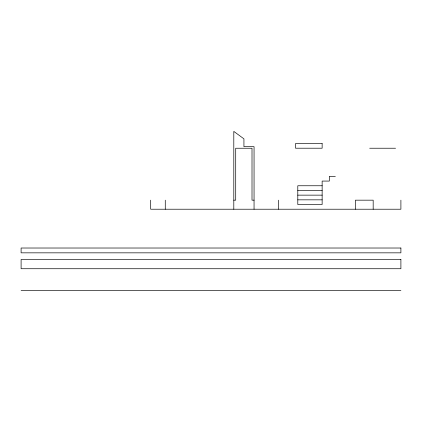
<?xml version="1.0" encoding="UTF-8"?>
<svg xmlns="http://www.w3.org/2000/svg" width="422" height="422" viewBox="0 0 422 422"><rect width="100%" height="100%" fill="white"/><g stroke="black" fill="none" stroke-linecap="round" stroke-linejoin="round"><path stroke-width="0.63" d="M369.683 148.227L395.562 148.227M335.337 176.375L329.313 176.375L329.313 181.07L322.139 181.07L322.139 204.528L297.795 204.528L297.795 185.759L322.139 185.759M297.795 190.454L322.139 190.454M297.795 195.143L322.139 195.143M297.795 199.838L322.139 199.838M233.804 200.17L235.708 200.17L235.708 148.238L252.008 148.238L252.008 200.17L254.055 200.17M21.1 290.605L400.9 290.605M400.9 200.17L400.9 209.217L150.691 209.217L150.691 200.17M373.175 209.217L373.175 200.17L355.408 200.17L355.408 209.217M278.399 200.17L278.399 209.217M254.055 209.217L254.055 146.687L243.932 146.687L243.932 138.843L233.804 131.395L233.804 209.217M165.271 200.17L165.271 209.217M322.139 143.538L295.527 143.538L295.527 148.206L322.139 148.206L322.139 143.538M400.9 248.02L21.1 248.02L21.1 252.841L400.9 252.841L400.9 248.02M400.9 259.467L21.1 259.467L21.1 268.73L400.9 268.73L400.9 259.467"/></g></svg>
